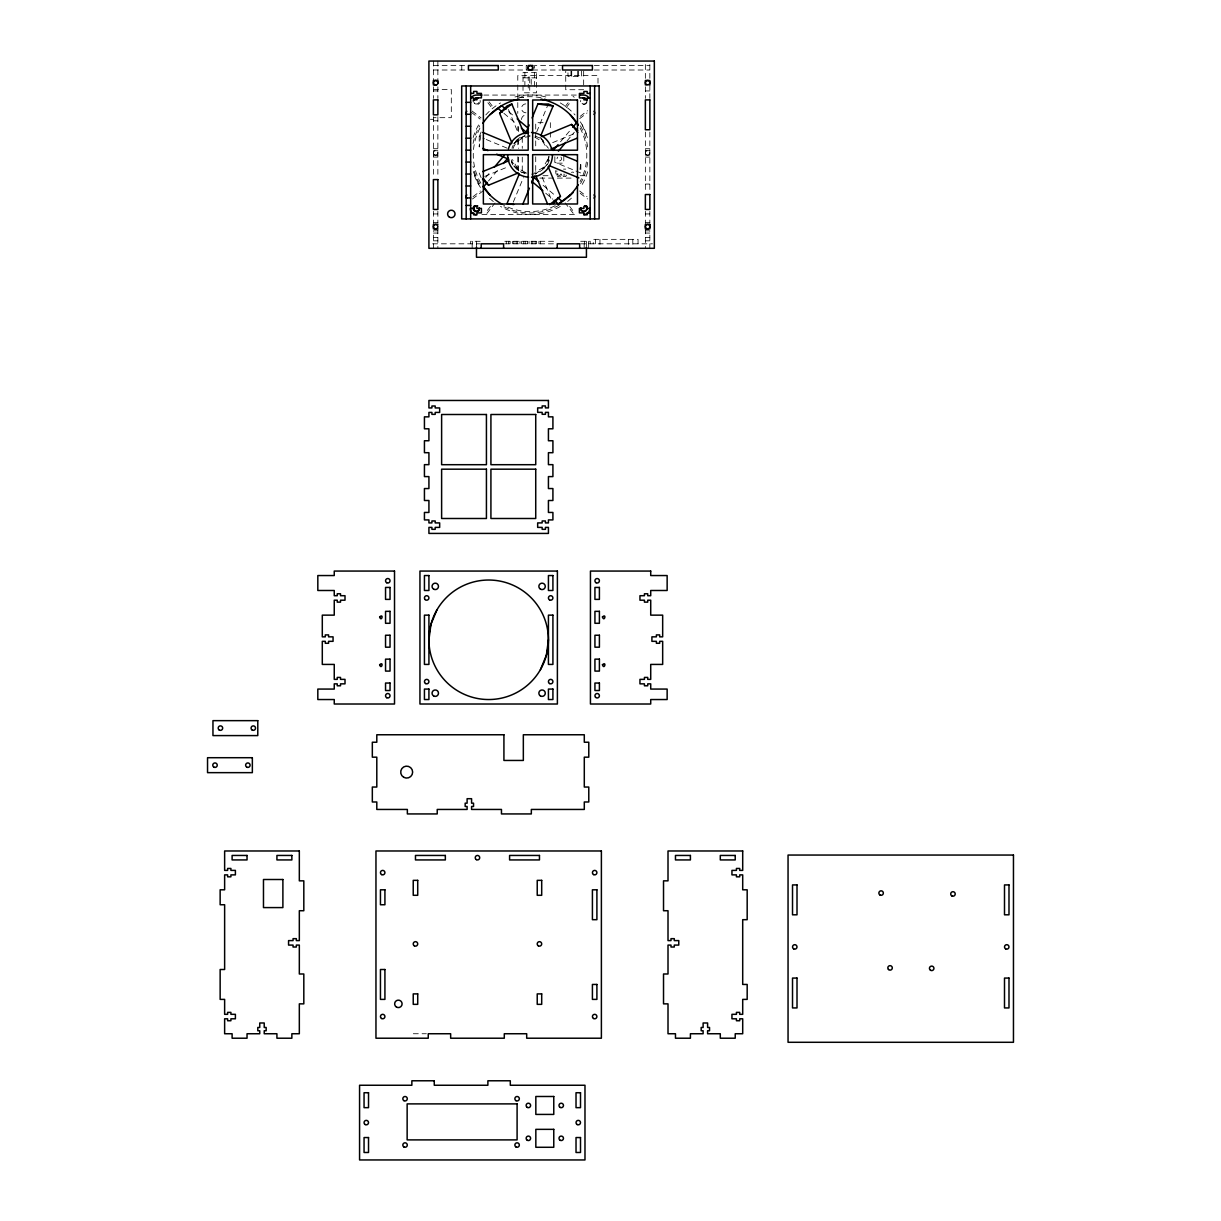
<?xml version="1.0" encoding="UTF-8"?>
<svg xmlns="http://www.w3.org/2000/svg" width="1221" height="1221" viewBox="0 0 1221 1221"><rect width="100%" height="100%" fill="white"/><g stroke="black" fill="none" stroke-linecap="round" stroke-linejoin="round"><path stroke-width="0.75" stroke-dasharray="5 3.75" d="M548.534 156.395L547.42 164.85L549.419 160.012L549.419 156.563M549.236 156.502L546.855 164.53L543.864 168.437L547.527 164.087M579.96 169.414L580.86 162.652L580.86 173.046L554.655 162.195M479.227 136.615L481.227 131.776L479.227 146.993L479.227 136.615L484.462 138.782M511.935 148.245L513.217 145.116M513.003 148.626C515.338 141.468 522.619 136.66 530.036 136.554M536.675 131.96L548.26 104.014M513.278 202.152L523.397 177.701M547.68 159.554L542.963 167.735L534.767 172.466M566.483 175.107L565.735 176.602L563.491 176.602L562.744 175.107L561.996 176.602L559.905 176.602L559.157 175.107L558.409 176.602L556.318 176.602L555.57 170.619M514.255 143.773L516.315 141.087A19.414 19.414 0 0 1 530.036 135.409M565.079 106.715L570.756 99.313M490.415 206.471L485.866 212.393L487.057 213.309L495.009 202.93M566.254 107.631L570.802 101.709M485.76 177.396L490.659 171.596M566.987 140.964L574.328 132.234M488.522 180.952L499.572 167.888M560.515 141.758L571.565 128.693M513.888 143.574L520.009 137.454L515.857 140.644M514.026 143.757L524.847 135.439M473.046 196.673L480.448 190.995M472.481 198.992L484.325 189.911M580.204 116.331L587.606 110.653M579.624 118.666L587.042 112.973M535.241 174.206L544.703 166.941M552.655 142.628L575.366 133.226M484.722 176.435L507.432 167.033M433.394 65.537L466.33 65.537M500.167 65.537L527.045 65.537M563.095 65.537L534.523 65.537L534.6 70.009M594.306 65.537L649.847 65.537M433.394 70.009L466.33 70.009M500.167 70.009L528.174 70.009M532.661 70.009L560.668 70.009M594.306 70.009L649.847 70.009M523.015 77.854L536.462 77.854M433.394 89.576L451.312 89.576L451.312 117.674L433.394 117.674M583.669 89.728L565.735 89.728L565.735 71.123M433.394 90.934L437.866 90.934M645.36 90.934L649.847 90.934M483.806 95.07L576.266 95.07M430.403 119.307L433.394 119.307M433.394 120.803L437.866 120.803M543.024 122.665L535.714 122.665L535.714 130.25M433.394 148.733L437.866 148.733M645.36 148.733L649.847 148.733M433.394 150.687L437.866 150.687M645.36 150.687L649.847 150.687M433.394 155.159L437.866 155.159M645.36 155.159L649.847 155.159M433.394 157.097L437.866 157.097M645.36 157.097L649.847 157.097M563.491 169.124L565.735 169.124M565.064 175.107L564.01 175.107L564.01 173.977M543.024 175.702L550.35 175.702M580.082 175.702L587.377 175.702M539.804 178.098L571.489 178.098M645.36 184.066L649.847 184.066M433.394 213.95L437.866 213.95M645.36 213.95L649.847 213.95M481.929 214.575L578.159 214.575M433.394 222.466L437.866 222.466M645.36 222.466L649.847 222.466M437.866 230.83L433.394 230.83L433.394 248.306M645.36 230.83L649.847 230.83L649.847 248.306M433.394 233.058L437.866 233.058M645.36 233.058L649.847 233.058M433.394 237.546L437.866 237.546M645.36 237.546L649.847 237.546M433.394 240.827L437.866 240.827M645.36 240.827L649.847 240.827M480.143 241.285L470.665 241.285L470.665 243.818M504.807 241.285L556.028 241.285M580.677 241.285L590.17 241.285L590.17 243.818M432.646 243.818L480.143 243.818M504.685 243.818L556.15 243.818M580.677 243.818L652.457 243.818M413.309 1033.744L426.373 1033.744M526.77 173.092L520.009 172.207L511.706 161.37M535.073 136.065L539.758 138.004M534.767 137.179L542.963 141.911L547.069 148.626M486.217 139.499L510.668 149.634M525.32 172.466L517.124 167.735L512.393 159.554M525.015 173.58L520.329 171.642A19.414 19.414 0 0 1 513.217 164.53M573.031 96.352L574.221 97.253M579.624 190.995L587.042 196.673M580.204 193.315L587.606 198.992M472.145 111.08L481.043 117.903M471.245 112.256L480.128 119.078M503.907 113.309L516.971 124.359M543.101 185.302L556.165 196.352M508.714 111.66L512.942 115.247M545.726 193.208L552.777 199.191M540.079 137.454L543.742 141.117M513.888 166.087L518.788 170.971M541.117 138.797L548.382 148.275M489.087 101.847L493.635 107.769M569.673 206.471L574.221 212.393L573.107 213.248L565.14 202.884M487.912 102.747L492.46 108.684M582.158 124.801L587.53 137.775M542.246 177.442L551.648 200.152M508.44 109.508L517.841 132.204L517.78 126.602M511.324 161.63L512.667 164.85M479.227 173.046L481.227 177.884M473.29 171.581L478.663 184.554M649.847 64.576L649.847 78.709M649.847 84.951L649.847 98.397M649.847 132.005L649.847 192.613M649.847 211.325L649.847 223.275M645.36 64.576L645.36 80.464M645.36 86.813L645.36 98.397M645.36 132.005L645.36 192.613M645.36 211.325L645.36 224.405M645.36 228.876L645.36 248.306M638.049 243.818L638.049 239.347L593.238 239.347L593.238 243.818M632.814 239.347L632.814 248.306M628.342 239.347L628.342 248.306M599.954 239.347L599.954 248.306M598 83.196L598 75.61L517.78 75.61L517.78 83.165M595.466 239.347L595.466 243.818M588.675 243.818L588.675 248.306M588.446 241.285L588.446 243.818M586.431 241.285L586.431 248.306M584.416 241.285L584.416 243.818M584.187 243.818L584.187 248.306M583.669 71.123L583.669 87.973M581.425 70.986L581.425 76.435L567.979 76.435L567.979 70.986M578.433 70.986L578.433 76.435M577.686 71.154L577.686 76.435M571.718 71.154L571.718 76.435M570.97 70.986L570.97 76.435M563.797 155.983L563.797 163.156L554.838 163.156L554.838 154.197M561.477 173.977L561.477 175.107L560.439 175.107L560.439 173.977M556.852 170.619L556.852 171.749M550.35 122.665L550.35 130.25M550.35 132.143L550.35 139.713M540.43 241.285L540.43 243.818M538.934 241.285L538.934 243.818M536.63 241.285L536.63 243.818M535.714 132.143L535.714 147.298M535.714 156.761L535.714 173.809M535.134 241.285L535.134 243.818M534.584 72.634L534.584 88.019M532.829 241.285L532.829 243.818M531.333 241.285L531.333 243.818M531.227 84.386L531.227 77.106L528.235 77.106L528.235 88.019M529.731 77.854L529.731 83.455M529.731 85.317L529.731 92.796M529.044 241.285L529.044 243.818M527.548 241.285L527.548 243.818M526.236 65.537L526.236 70.009M525.244 241.285L525.244 243.818M524.877 72.634L524.877 88.019M523.748 241.285L523.748 243.818M522.267 137.469L522.267 148.367M522.267 157.127L522.267 171.642M521.459 241.285L521.459 243.818M519.963 241.285L519.963 243.818M518.528 126.572L518.528 132.021M518.528 139.286L518.528 148.367M518.528 157.127L518.528 173.458M517.78 85.058L517.78 113.385M517.78 139.82L517.78 147.375M517.78 156.822L517.78 170.04M517.658 241.285L517.658 243.818M516.162 241.285L516.162 243.818M513.858 241.285L513.858 243.818M512.362 241.285L512.362 243.818M510.073 241.285L510.073 243.818M508.577 241.285L508.577 243.818M506.272 241.285L506.272 243.818M476.633 243.818L476.633 248.306L476.419 241.285M472.374 241.285L472.374 243.818M472.161 243.818L472.161 248.306M461.767 65.537L461.767 70.009M437.866 61.05L437.866 80.464M437.866 86.813L437.866 98.397M437.866 116.728L437.866 177.686M437.866 211.325L437.866 223.275M437.866 228.876L437.866 248.306M433.394 61.05L433.394 80.464M433.394 86.813L433.394 98.397M433.394 116.728L433.394 177.686M433.394 211.325L433.394 224.405M571.443 172.405A2.259 2.259 0 0 1 573.687 172.405M520.375 97.482A2.244 2.244 0 0 1 523.55 97.482M580.097 128.052A56.761 56.761 0 0 1 580.097 181.593M555.158 205.723A56.761 56.761 0 0 1 501.663 203.983M480.876 183.211A56.761 56.761 0 0 1 480.876 126.45M543.772 168.559A19.414 19.414 0 0 1 530.036 174.252M512.438 163.034A19.414 19.414 0 0 1 511.278 159.859M586.401 102.549A2.991 2.991 0 0 1 580.83 101.053M478.846 102.549A2.991 2.991 0 0 1 473.672 102.549M587.667 162.408A58.12 58.12 0 0 1 580.372 183.883M559.096 205.159A58.12 58.12 0 0 1 502.625 206.074M479.7 183.883A58.12 58.12 0 0 1 473.046 166.178M473.046 143.468A58.12 58.12 0 0 1 479.7 125.763M518.681 97.817A58.12 58.12 0 0 1 545.085 98.687M580.372 125.763A58.12 58.12 0 0 1 587.667 147.237M587.667 171.795A59.753 59.753 0 0 1 580.341 187.5M571.428 198.138A59.753 59.753 0 0 1 567.475 201.541M560.286 206.425A59.753 59.753 0 0 1 500.534 206.425M493.345 201.541A59.753 59.753 0 0 1 489.392 198.138M480.479 187.5A59.753 59.753 0 0 1 473.168 171.795M473.168 137.546A59.753 59.753 0 0 1 480.479 121.856M485.79 114.942A59.753 59.753 0 0 1 500.534 102.93M514.957 96.963A59.753 59.753 0 0 1 545.879 96.963M560.286 102.93A59.753 59.753 0 0 1 575.045 114.942M580.341 121.856A59.753 59.753 0 0 1 587.667 137.546M586.919 102.106A3.205 3.205 0 0 1 582.982 104.38A3.205 3.205 0 0 1 580.723 100.443M480.112 100.443A3.205 3.205 0 0 1 477.838 104.38A3.205 3.205 0 0 1 473.901 102.106M521.52 119.536A4.487 4.487 0 0 1 525.992 115.049M525.992 112.805A4.487 4.487 0 0 1 521.52 108.333A4.487 4.487 0 0 1 525.992 103.846M560.897 157.082A2.244 2.244 0 0 1 560.897 160.256A2.244 2.244 0 0 1 557.722 160.256A2.244 2.244 0 0 1 557.722 157.082M536.462 72.634L523.015 72.634L523.015 92.796L536.462 92.796L536.462 72.634M557.89 173.977L556.852 173.977L556.852 175.107L557.89 175.107L557.89 173.977M646.489 154.869A2.244 2.244 0 0 0 649.847 152.915A2.244 2.244 0 0 0 646.489 150.977A2.244 2.244 0 0 0 646.489 154.869M434.508 154.869A2.244 2.244 0 0 0 437.866 152.915A2.244 2.244 0 0 0 434.508 150.977A2.244 2.244 0 0 0 434.508 154.869"/><path stroke-width="1.5" d="M428.922 639.789L430.952 624.313L436.92 609.905M548.427 639.789A59.753 59.753 0 0 1 458.791 691.529A59.753 59.753 0 0 1 458.791 588.034A59.753 59.753 0 0 1 548.427 639.789L546.382 655.25L540.415 669.657M525.564 133.7L529.181 124.969M532.081 117.979L537.866 104.014L548.26 104.014L553.098 106.013L540.796 135.699M519.291 173.947L506.99 203.632L513.751 204.533M522.939 203.892L529.441 188.171M531.623 182.936L534.508 175.946M494.322 167.231L504.09 155.616M558.44 151.129L565.796 142.369M487.286 182.402L483.608 186.767L489.896 194.963M503.25 163.538L508.165 157.723M553.144 150.473L558.058 144.658M572.786 127.243L576.48 122.894M511.935 143.04L499.648 113.355L506.99 106.013L511.828 104.014L524.13 133.7M553.098 203.632L560.439 196.291L548.137 166.605M569.108 196.55L573.092 192.567M489.896 114.682L501.663 105.662L505.891 109.264M499.648 113.355L511.828 104.014M549.603 204.609L560.439 196.291M554.197 200.397L558.424 203.983L570.176 194.963M541.819 136.721L571.504 124.435L577.625 130.555M482.722 171.596L508.913 160.745M551.175 148.916L577.365 138.065M482.448 179.105L488.568 185.226L518.269 172.924M436.37 84.951L433.394 84.951L433.394 80.464L437.866 80.464L437.866 83.455A2.244 2.244 0 0 1 434.05 84.295A2.244 2.244 0 0 1 435.058 80.54A2.244 2.244 0 0 1 437.79 83.287M470.665 93.376L473.641 93.376L473.641 91.438L476.938 91.438L476.938 93.376L481.41 93.376L481.41 97.863L476.938 97.863L476.938 99.801L473.641 99.801L473.641 97.863L470.665 97.863M590.17 93.422L587.179 93.422L587.179 91.483L583.897 91.483L583.897 93.422L579.41 93.422L579.41 97.909L583.897 97.909L583.897 99.847L587.179 99.847L587.179 97.909L590.17 97.909M481.929 95.07L476.266 95.07A5.983 5.983 0 0 0 471.092 98.062M580.051 95.07L583.821 95.07A5.983 5.983 0 0 1 588.995 98.062M466.178 102.335L470.665 102.335M466.178 114.286L470.665 114.286M466.178 126.236L470.665 126.236M466.178 138.187L470.665 138.187M466.178 150.137L470.665 150.137M466.178 162.088L470.665 162.088M466.178 174.038L470.665 174.038M466.178 185.989L470.665 185.989M466.178 197.939L470.665 197.939M466.178 205.418L470.665 205.418M470.665 208.409L473.641 208.409L473.641 206.456L476.938 206.456L476.938 208.409L481.41 208.409L481.41 212.881L476.938 212.881L476.938 214.82L473.641 214.82L473.641 212.881L470.665 212.881M590.17 208.409L587.179 208.409L587.179 206.456L583.897 206.456L583.897 208.409L579.41 208.409L579.41 212.881L583.897 212.881L583.897 214.82L587.179 214.82L587.179 212.881L590.17 212.881M437.866 224.405L433.394 224.405L433.394 228.876L437.866 228.876M537.866 104.014L553.098 106.013M561.645 154.701L577.365 161.203M482.982 132.494L510.912 144.078M549.16 165.583L578.861 177.884M482.722 148.443L487.957 150.61M496.688 154.228L508.913 159.295M498.107 108.394L502.457 112.073M521.336 128.037L527.136 132.952M532.951 176.694L538.751 181.608M557.631 197.573L561.981 201.251M517.185 118.849L528.464 128.419M531.623 181.227L542.902 190.812M570.176 114.682L578.296 125.259M571.504 124.435L577.747 132.555M483.379 178.449L488.568 185.226M535.958 175.946L547.527 203.892M649.847 84.951L649.847 80.464L645.36 80.464L645.36 84.951M594.642 85.958L594.642 218.91M590.17 85.958L590.17 218.91M586.431 247.176L586.431 257.265L476.48 257.265L476.48 247.176M579.639 248.306L579.639 243.818L557.234 243.818L557.234 248.306M503.601 248.306L503.601 243.818L481.196 243.818L481.196 248.306M470.665 85.958L470.665 218.91M466.178 85.958L466.178 218.91M586.813 101.053A2.991 2.991 0 0 0 583.043 98.168A3.205 3.205 0 0 1 586.599 99.664M584.6 205.723A2.991 2.991 0 0 1 586.706 209.371A2.991 2.991 0 0 1 583.043 211.492A2.991 2.991 0 0 1 580.937 207.829M473.275 101.053A2.991 2.991 0 0 1 477.762 98.458M589.789 208.608A5.983 5.983 0 0 1 583.821 214.575M476.266 214.575A5.983 5.983 0 0 1 473.275 213.782M472.039 212.836A5.983 5.983 0 0 1 470.283 208.608M479.151 207.829A2.991 2.991 0 0 1 477.029 211.492A2.991 2.991 0 0 1 473.382 209.371A2.991 2.991 0 0 1 475.488 205.723M477.029 205.723A2.991 2.991 0 0 1 477.762 206.013M578.25 184.783A56.761 56.761 0 0 1 558.424 203.983M501.663 203.983A56.761 56.761 0 0 1 482.829 186.355M482.829 123.306A56.761 56.761 0 0 1 518.956 99.16M541.132 99.16A56.761 56.761 0 0 1 578.25 124.863M552.441 154.823A22.405 22.405 0 0 1 531.501 177.182M528.586 177.182A22.405 22.405 0 0 1 507.631 154.823M508.394 149.023A22.405 22.405 0 0 1 528.586 132.463M531.501 132.463A22.405 22.405 0 0 1 551.678 149.023M586.919 207.249A3.205 3.205 0 0 1 584.233 211.264A3.205 3.205 0 0 1 580.601 208.089M586.095 205.815A3.205 3.205 0 0 1 586.599 206.471M479.288 210.348A3.205 3.205 0 0 1 474.74 210.348A3.205 3.205 0 0 1 474.74 205.815M473.901 100.443A3.205 3.205 0 0 1 477.838 98.168M593.986 111.264A2.244 2.244 0 0 1 593.986 114.438M593.986 194.917A2.244 2.244 0 0 1 593.986 198.092M466.834 114.438A2.244 2.244 0 0 1 466.834 111.264M466.834 198.092A2.244 2.244 0 0 1 466.834 194.917M379.624 616.941C381.456 622.634 384.066 612.911 379.624 616.941M379.624 664.743C381.456 670.436 384.066 660.714 379.624 664.743M602.441 616.941C604.273 622.634 606.883 612.911 602.441 616.941M602.441 664.743C604.273 670.436 606.883 660.714 602.441 664.743M654.334 61.05L428.907 61.05L428.907 248.306L654.334 248.306L654.334 61.05M498.29 65.537L468.421 65.537L468.421 70.009L498.29 70.009L498.29 65.537M532.661 65.537L528.174 65.537L528.174 70.009L532.661 70.009L532.661 65.537M592.414 65.537L562.53 65.537L562.53 70.009L592.414 70.009L592.414 65.537M599.129 85.958L461.691 85.958L461.691 218.91L599.129 218.91L599.129 85.958M437.866 99.893L433.394 99.893L433.394 114.835L437.866 114.835L437.866 99.893M528.174 100L483.363 100L483.363 150.198L528.174 150.198L528.174 100M577.472 100L532.661 100L532.661 150.198L577.472 150.198L577.472 100M649.847 99.893L645.36 99.893L645.36 129.762L649.847 129.762L649.847 99.893M528.174 154.67L483.363 154.67L483.363 203.983L528.174 203.983L528.174 154.67M577.472 154.67L532.661 154.67L532.661 203.983L577.472 203.983L577.472 154.67M437.866 179.594L433.394 179.594L433.394 209.463L437.866 209.463L437.866 179.594M649.847 194.521L645.36 194.521L645.36 209.463L649.847 209.463L649.847 194.521M649.847 224.405L645.36 224.405L645.36 228.876L649.847 228.876L649.847 224.405M548.427 400.473L428.922 400.473L428.922 407.936L431.913 407.936L431.913 405.998L435.195 405.998L435.195 407.936L439.667 407.936L439.667 412.423L435.195 412.423L435.195 414.362L431.913 414.362L431.913 412.423L428.922 412.423L428.922 416.849L424.435 416.849L424.435 428.8L428.922 428.8L428.922 440.75L424.435 440.75L424.435 452.701L428.922 452.701L428.922 464.652L424.435 464.652L424.435 476.602L428.922 476.602L428.922 488.553L424.435 488.553L424.435 500.503L428.922 500.503L428.922 512.454L424.435 512.454L424.435 519.917L428.922 519.917L428.922 522.909L431.913 522.909L431.913 520.97L435.195 520.97L435.195 522.909L439.667 522.909L439.667 527.396L435.195 527.396L435.195 529.334L431.913 529.334L431.913 527.396L428.922 527.396L428.922 533.424L548.427 533.424L548.427 527.396L545.436 527.396L545.436 529.334L542.155 529.334L542.155 527.396L537.667 527.396L537.667 522.909L542.155 522.909L542.155 520.97L545.436 520.97L545.436 522.909L548.427 522.909L548.427 519.917L552.915 519.917L552.915 512.454L548.427 512.454L548.427 500.503L552.915 500.503L552.915 488.553L548.427 488.553L548.427 476.602L552.915 476.602L552.915 464.652L548.427 464.652L548.427 452.701L552.915 452.701L552.915 440.75L548.427 440.75L548.427 428.8L552.915 428.8L552.915 416.849L548.427 416.849L548.427 412.362L545.436 412.362L545.436 414.301L542.155 414.301L542.155 412.362L537.667 412.362L537.667 407.89L542.155 407.89L542.155 405.937L545.436 405.937L545.436 407.89L548.427 407.89L548.427 400.473M486.431 414.499L441.62 414.499L441.62 464.697L486.431 464.697L486.431 414.499M535.729 414.499L490.918 414.499L490.918 464.697L535.729 464.697L535.729 414.499M486.431 469.185L441.62 469.185L441.62 518.498L486.431 518.498L486.431 469.185M535.729 469.185L490.918 469.185L490.918 518.498L535.729 518.498L535.729 469.185M394.52 571.062L334.249 571.062L334.249 575.549L317.826 575.549L317.826 590.491L334.249 590.491L334.249 595.711L337.24 595.711L337.24 593.772L340.522 593.772L340.522 595.711L345.009 595.711L345.009 600.198L340.522 600.198L340.522 602.136L337.24 602.136L337.24 600.198L334.249 600.198L334.249 615.14L322.298 615.14L322.298 636.843L325.29 636.843L325.29 634.905L328.571 634.905L328.571 636.843L333.058 636.843L333.058 641.33L328.571 641.33L328.571 643.269L325.29 643.269L325.29 641.33L322.298 641.33L322.298 664.422L334.249 664.422L334.249 679.364L337.24 679.364L337.24 677.426L340.522 677.426L340.522 679.364L345.009 679.364L345.009 683.852L340.522 683.852L340.522 685.79L337.24 685.79L337.24 683.852L334.249 683.852L334.249 689.071L317.826 689.071L317.826 699.541L334.249 699.541L334.249 704.013L394.52 704.013L394.52 571.062M557.387 571.062L419.948 571.062L419.948 704.013L557.387 704.013L557.387 571.062M650.717 571.062L590.445 571.062L590.445 704.013L650.717 704.013L650.717 699.541L667.139 699.541L667.139 689.071L650.717 689.071L650.717 683.852L647.725 683.852L647.725 685.79L644.429 685.79L644.429 683.852L639.957 683.852L639.957 679.364L644.429 679.364L644.429 677.426L647.725 677.426L647.725 679.364L650.717 679.364L650.717 664.422L662.667 664.422L662.667 641.33L659.676 641.33L659.676 643.269L656.379 643.269L656.379 641.33L651.907 641.33L651.907 636.843L656.379 636.843L656.379 634.905L659.676 634.905L659.676 636.843L662.667 636.843L662.667 615.14L650.717 615.14L650.717 600.198L647.725 600.198L647.725 602.136L644.429 602.136L644.429 600.198L639.957 600.198L639.957 595.711L644.429 595.711L644.429 593.772L647.725 593.772L647.725 595.711L650.717 595.711L650.717 590.491L667.139 590.491L667.139 575.549L650.717 575.549L650.717 571.062M428.922 575.549L424.435 575.549L424.435 590.491L428.922 590.491L428.922 575.549M552.915 575.549L548.427 575.549L548.427 590.491L552.915 590.491L552.915 575.549M390.033 587.438L385.546 587.438L385.546 599.389L390.033 599.389L390.033 587.438M599.404 587.438L594.932 587.438L594.932 599.389L599.404 599.389L599.404 587.438M390.033 611.339L385.546 611.339L385.546 623.29L390.033 623.29L390.033 611.339M599.404 611.339L594.932 611.339L594.932 623.29L599.404 623.29L599.404 611.339M428.922 615.14L424.435 615.14L424.435 664.422L428.922 664.422L428.922 615.14M552.915 615.14L548.427 615.14L548.427 664.422L552.915 664.422L552.915 615.14M390.033 635.241L385.546 635.241L385.546 647.191L390.033 647.191L390.033 635.241M599.404 635.241L594.932 635.241L594.932 647.191L599.404 647.191L599.404 635.241M390.033 659.142L385.546 659.142L385.546 671.092L390.033 671.092L390.033 659.142M599.404 659.142L594.932 659.142L594.932 671.092L599.404 671.092L599.404 659.142M390.033 683.043L385.546 683.043L385.546 690.521L390.033 690.521L390.033 683.043M599.404 683.043L594.932 683.043L594.932 690.521L599.404 690.521L599.404 683.043M428.922 689.071L424.435 689.071L424.435 699.541L428.922 699.541L428.922 689.071M552.915 689.071L548.427 689.071L548.427 699.541L552.915 699.541L552.915 689.071M257.784 720.649L212.958 720.649L212.958 735.591L257.784 735.591L257.784 720.649M503.922 734.767L376.801 734.767L376.801 742.231L372.329 742.231L372.329 757.173L376.801 757.173L376.801 787.041L372.329 787.041L372.329 801.983L376.801 801.983L376.801 809.447L407.356 809.447L407.356 813.934L437.225 813.934L437.225 809.447L467.109 809.447L467.109 806.471L465.17 806.471L465.17 803.174L467.109 803.174L467.109 798.702L471.581 798.702L471.581 803.174L473.534 803.174L473.534 806.471L471.581 806.471L471.581 809.447L501.465 809.447L501.465 813.934L531.333 813.934L531.333 809.447L584.294 809.447L584.294 801.983L588.781 801.983L588.781 787.041L584.294 787.041L584.294 757.173L588.781 757.173L588.781 742.231L584.294 742.231L584.294 734.767L523.336 734.767L523.336 760.454L503.922 760.454L503.922 734.767M252.35 757.707L207.539 757.707L207.539 772.649L252.35 772.649L252.35 757.707M299.328 850.976L224.633 850.976L224.633 870.39L227.625 870.39L227.625 868.452L230.906 868.452L230.906 870.39L235.394 870.39L235.394 874.877L230.906 874.877L230.906 876.815L227.625 876.815L227.625 874.877L224.633 874.877L224.633 889.804L220.146 889.804L220.146 904.746L224.633 904.746L224.633 969.505L220.146 969.505L220.146 999.389L224.633 999.389L224.633 1014.315L227.625 1014.315L227.625 1012.377L230.906 1012.377L230.906 1014.315L235.394 1014.315L235.394 1018.802L230.906 1018.802L230.906 1020.741L227.625 1020.741L227.625 1018.802L224.633 1018.802L224.633 1033.744L232.112 1033.744L232.112 1038.216L247.039 1038.216L247.039 1033.744L259.737 1033.744L259.737 1030.753L257.799 1030.753L257.799 1027.472L259.737 1027.472L259.737 1022.984L264.224 1022.984L264.224 1027.472L266.163 1027.472L266.163 1030.753L264.224 1030.753L264.224 1033.744L276.923 1033.744L276.923 1038.216L291.865 1038.216L291.865 1033.744L299.328 1033.744L299.328 1003.86L303.815 1003.86L303.815 973.992L299.328 973.992L299.328 945.085L296.337 945.085L296.337 947.023L293.055 947.023L293.055 945.085L288.568 945.085L288.568 940.597L293.055 940.597L293.055 938.659L296.337 938.659L296.337 940.597L299.328 940.597L299.328 910.729L303.815 910.729L303.815 880.845L299.328 880.845L299.328 850.976M601.388 850.976L375.961 850.976L375.961 1038.216L428.25 1038.216L428.25 1033.744L450.656 1033.744L450.656 1038.216L504.288 1038.216L504.288 1033.744L526.694 1033.744L526.694 1038.216L601.388 1038.216L601.388 850.976M742.704 850.976L668.009 850.976L668.009 880.845L663.522 880.845L663.522 910.729L668.009 910.729L668.009 940.597L671.001 940.597L671.001 938.659L674.282 938.659L674.282 940.597L678.769 940.597L678.769 945.085L674.282 945.085L674.282 947.023L671.001 947.023L671.001 945.085L668.009 945.085L668.009 973.992L663.522 973.992L663.522 1003.86L668.009 1003.86L668.009 1033.744L675.472 1033.744L675.472 1038.216L690.414 1038.216L690.414 1033.744L703.113 1033.744L703.113 1030.753L701.175 1030.753L701.175 1027.472L703.113 1027.472L703.113 1022.984L707.6 1022.984L707.6 1027.472L709.538 1027.472L709.538 1030.753L707.6 1030.753L707.6 1033.744L720.298 1033.744L720.298 1038.216L735.225 1038.216L735.225 1033.744L742.704 1033.744L742.704 1018.802L739.712 1018.802L739.712 1020.741L736.431 1020.741L736.431 1018.802L731.944 1018.802L731.944 1014.315L736.431 1014.315L736.431 1012.377L739.712 1012.377L739.712 1014.315L742.704 1014.315L742.704 999.389L747.176 999.389L747.176 984.447L742.704 984.447L742.704 919.688L747.176 919.688L747.176 889.804L742.704 889.804L742.704 874.877L739.712 874.877L739.712 876.815L736.431 876.815L736.431 874.877L731.944 874.877L731.944 870.39L736.431 870.39L736.431 868.452L739.712 868.452L739.712 870.39L742.704 870.39L742.704 850.976M1013.461 855.051L788.049 855.051L788.049 1042.291L1013.461 1042.291L1013.461 855.051M247.039 855.448L232.112 855.448L232.112 859.935L247.039 859.935L247.039 855.448M291.865 855.448L276.923 855.448L276.923 859.935L291.865 859.935L291.865 855.448M445.344 855.448L415.476 855.448L415.476 859.935L445.344 859.935L445.344 855.448M539.468 855.448L509.584 855.448L509.584 859.935L539.468 859.935L539.468 855.448M690.414 855.448L675.472 855.448L675.472 859.935L690.414 859.935L690.414 855.448M735.225 855.448L720.298 855.448L720.298 859.935L735.225 859.935L735.225 855.448M282.89 879.502L263.477 879.502L263.477 907.585L282.89 907.585L282.89 879.502M417.719 880.356L413.232 880.356L413.232 895.298L417.719 895.298L417.719 880.356M541.697 880.356L537.225 880.356L537.225 895.298L541.697 895.298L541.697 880.356M797.008 884.92L792.521 884.92L792.521 914.804L797.008 914.804L797.008 884.92M1008.989 884.92L1004.501 884.92L1004.501 914.804L1008.989 914.804L1008.989 884.92M384.92 889.804L380.448 889.804L380.448 904.746L384.92 904.746L384.92 889.804M596.901 889.804L592.414 889.804L592.414 919.688L596.901 919.688L596.901 889.804M384.92 969.505L380.448 969.505L380.448 999.389L384.92 999.389L384.92 969.505M797.008 978.067L792.521 978.067L792.521 1007.936L797.008 1007.936L797.008 978.067M1008.989 978.067L1004.501 978.067L1004.501 1007.936L1008.989 1007.936L1008.989 978.067M596.901 984.447L592.414 984.447L592.414 999.389L596.901 999.389L596.901 984.447M417.719 993.894L413.232 993.894L413.232 1004.349L417.719 1004.349L417.719 993.894M541.697 993.894L537.225 993.894L537.225 1004.349L541.697 1004.349L541.697 993.894M434.264 1080.783L411.859 1080.783L411.859 1085.255L359.569 1085.255L359.569 1159.95L584.981 1159.95L584.981 1085.255L510.302 1085.255L510.302 1080.783L487.881 1080.783L487.881 1085.255L434.264 1085.255L434.264 1080.783M368.528 1092.734L364.056 1092.734L364.056 1107.661L368.528 1107.661L368.528 1092.734M580.509 1092.734L576.022 1092.734L576.022 1107.661L580.509 1107.661L580.509 1092.734M553.769 1096.489L535.836 1096.489L535.836 1114.422L553.769 1114.422L553.769 1096.489M517.094 1103.891L407.142 1103.891L407.142 1139.895L517.094 1139.895L517.094 1103.891M553.769 1129.349L535.836 1129.349L535.836 1147.282L553.769 1147.282L553.769 1129.349M368.528 1137.545L364.056 1137.545L364.056 1152.487L368.528 1152.487L368.528 1137.545M580.509 1137.545L576.022 1137.545L576.022 1152.487L580.509 1152.487L580.509 1137.545M1005.631 948.854A2.244 2.244 0 0 0 1008.989 946.916A2.244 2.244 0 0 0 1005.631 944.978A2.244 2.244 0 0 0 1005.631 948.854M793.65 948.854A2.244 2.244 0 0 0 797.008 946.916A2.244 2.244 0 0 0 793.65 944.978A2.244 2.244 0 0 0 793.65 948.854M930.555 970.298A2.259 2.259 0 0 0 933.943 968.36A2.259 2.259 0 0 0 930.57 966.391A2.259 2.259 0 0 0 930.555 970.298M888.476 969.489A2.244 2.244 0 0 0 892.23 968.482A2.244 2.244 0 0 0 889.483 965.735A2.244 2.244 0 0 0 888.476 969.489M951.831 895.909A2.259 2.259 0 0 0 955.219 893.955A2.259 2.259 0 0 0 951.831 892.002A2.259 2.259 0 0 0 951.831 895.909M879.99 895.008A2.244 2.244 0 0 0 883.348 893.07A2.244 2.244 0 0 0 879.99 891.116A2.244 2.244 0 0 0 879.99 895.008M252.182 730.051A2.244 2.244 0 0 0 255.54 728.113A2.244 2.244 0 0 0 252.182 726.174A2.244 2.244 0 0 0 252.182 730.051M218.849 729.7A2.244 2.244 0 0 0 222.604 728.693A2.244 2.244 0 0 0 219.856 725.946A2.244 2.244 0 0 0 218.849 729.7M365.171 1124.541A2.244 2.244 0 0 0 368.528 1122.603A2.244 2.244 0 0 0 365.171 1120.664A2.244 2.244 0 0 0 365.171 1124.541M577.151 1124.541A2.244 2.244 0 0 0 580.509 1122.603A2.244 2.244 0 0 0 577.151 1120.664A2.244 2.244 0 0 0 577.151 1124.541M403.937 1100.67A2.244 2.244 0 0 0 407.295 1098.732A2.244 2.244 0 0 0 403.937 1096.794A2.244 2.244 0 0 0 403.937 1100.67M403.937 1146.977A2.244 2.244 0 0 0 407.295 1145.039A2.244 2.244 0 0 0 403.937 1143.1A2.244 2.244 0 0 0 403.937 1146.977M515.979 1100.67A2.244 2.244 0 0 0 519.337 1098.732A2.244 2.244 0 0 0 515.979 1096.794A2.244 2.244 0 0 0 515.979 1100.67M515.979 1146.977A2.244 2.244 0 0 0 519.337 1145.039A2.244 2.244 0 0 0 515.979 1143.1A2.244 2.244 0 0 0 515.979 1146.977M527.258 1140.261A2.244 2.244 0 0 0 530.616 1138.323A2.244 2.244 0 0 0 527.258 1136.385A2.244 2.244 0 0 0 527.258 1140.261M560.118 1140.261A2.244 2.244 0 0 0 563.476 1138.323A2.244 2.244 0 0 0 560.118 1136.385A2.244 2.244 0 0 0 560.118 1140.261M527.258 1107.401A2.244 2.244 0 0 0 530.616 1105.448A2.244 2.244 0 0 0 527.258 1103.509A2.244 2.244 0 0 0 527.258 1107.401M560.118 1107.401A2.244 2.244 0 0 0 563.476 1105.448A2.244 2.244 0 0 0 560.118 1103.509A2.244 2.244 0 0 0 560.118 1107.401M403.693 777.289A5.983 5.983 0 0 0 412.652 772.099A5.983 5.983 0 0 0 403.693 766.925A5.983 5.983 0 0 0 403.693 777.289M381.562 1018.497A2.244 2.244 0 0 0 384.92 1016.559A2.244 2.244 0 0 0 381.562 1014.62A2.244 2.244 0 0 0 381.562 1018.497M381.562 874.572A2.244 2.244 0 0 0 384.92 872.633A2.244 2.244 0 0 0 381.562 870.695A2.244 2.244 0 0 0 381.562 874.572M476.343 859.63A2.244 2.244 0 0 0 479.716 857.691A2.244 2.244 0 0 0 476.343 855.753A2.244 2.244 0 0 0 476.343 859.63M593.543 874.572A2.244 2.244 0 0 0 596.901 872.633A2.244 2.244 0 0 0 593.543 870.695A2.244 2.244 0 0 0 593.543 874.572M593.543 1018.497A2.244 2.244 0 0 0 596.901 1016.559A2.244 2.244 0 0 0 593.543 1014.62A2.244 2.244 0 0 0 593.543 1018.497M414.346 945.848A2.244 2.244 0 0 0 417.719 943.909A2.244 2.244 0 0 0 414.346 941.956A2.244 2.244 0 0 0 414.346 945.848M538.339 945.848A2.244 2.244 0 0 0 541.697 943.909A2.244 2.244 0 0 0 538.339 941.956A2.244 2.244 0 0 0 538.339 945.848M396.504 1007.096A3.739 3.739 0 0 0 402.106 1003.86A3.739 3.739 0 0 0 396.504 1000.625A3.739 3.739 0 0 0 396.504 1007.096M433.669 589.163A3.205 3.205 0 0 0 438.476 586.37A3.205 3.205 0 0 0 433.669 583.592A3.205 3.205 0 0 0 433.669 589.163M433.669 695.97A3.205 3.205 0 0 0 438.476 693.192A3.205 3.205 0 0 0 433.669 690.399A3.205 3.205 0 0 0 433.669 695.97M540.476 695.97A3.205 3.205 0 0 0 545.283 693.192A3.205 3.205 0 0 0 540.476 690.399A3.205 3.205 0 0 0 540.476 695.97M540.476 589.163A3.205 3.205 0 0 0 545.283 586.37A3.205 3.205 0 0 0 540.476 583.592A3.205 3.205 0 0 0 540.476 589.163M425.091 599.542A2.244 2.244 0 0 0 428.846 598.534A2.244 2.244 0 0 0 426.098 595.787A2.244 2.244 0 0 0 425.091 599.542M425.564 683.546A2.244 2.244 0 0 0 428.922 681.608A2.244 2.244 0 0 0 425.564 679.67A2.244 2.244 0 0 0 425.564 683.546M549.542 599.893A2.244 2.244 0 0 0 552.915 597.954A2.244 2.244 0 0 0 549.542 596.016A2.244 2.244 0 0 0 549.542 599.893M549.542 683.546A2.244 2.244 0 0 0 552.915 681.608A2.244 2.244 0 0 0 549.542 679.67A2.244 2.244 0 0 0 549.542 683.546M596.046 582.722A2.244 2.244 0 0 0 599.404 580.769A2.244 2.244 0 0 0 596.046 578.83A2.244 2.244 0 0 0 596.046 582.722M595.589 697.328A2.244 2.244 0 0 0 599.328 696.321A2.244 2.244 0 0 0 596.596 693.589A2.244 2.244 0 0 0 595.589 697.328M386.675 582.722A2.244 2.244 0 0 0 390.033 580.769A2.244 2.244 0 0 0 386.675 578.83A2.244 2.244 0 0 0 386.675 582.722M386.675 697.695A2.244 2.244 0 0 0 390.033 695.741A2.244 2.244 0 0 0 386.675 693.803A2.244 2.244 0 0 0 386.675 697.695M246.749 767.124A2.244 2.244 0 0 0 250.107 765.185A2.244 2.244 0 0 0 246.749 763.232A2.244 2.244 0 0 0 246.749 767.124M213.889 767.124A2.244 2.244 0 0 0 217.246 765.185A2.244 2.244 0 0 0 213.889 763.232A2.244 2.244 0 0 0 213.889 767.124M434.508 228.586A2.244 2.244 0 0 0 437.866 226.648A2.244 2.244 0 0 0 434.508 224.695A2.244 2.244 0 0 0 434.508 228.586M529.288 69.719A2.244 2.244 0 0 0 532.661 67.766A2.244 2.244 0 0 0 529.288 65.827A2.244 2.244 0 0 0 529.288 69.719M646.489 84.646A2.244 2.244 0 0 0 649.847 82.707A2.244 2.244 0 0 0 646.489 80.769A2.244 2.244 0 0 0 646.489 84.646M646.489 228.586A2.244 2.244 0 0 0 649.847 226.648A2.244 2.244 0 0 0 646.489 224.695A2.244 2.244 0 0 0 646.489 228.586M449.45 217.185A3.739 3.739 0 0 0 455.051 213.95A3.739 3.739 0 0 0 449.45 210.714A3.739 3.739 0 0 0 449.45 217.185"/></g></svg>
